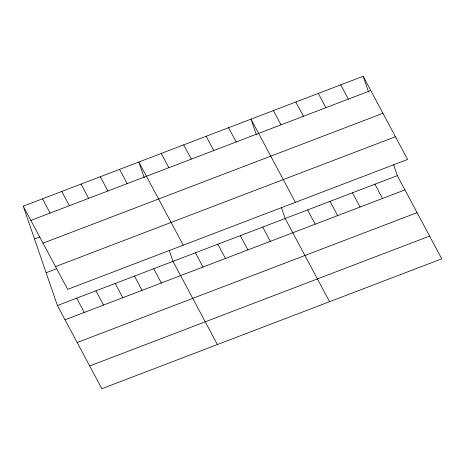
<?xml version="1.0" encoding="UTF-8"?>
<svg xmlns="http://www.w3.org/2000/svg" width="465" height="465" viewBox="0 0 465 465"><rect width="100%" height="100%" fill="white"/><g stroke="black" fill="none" stroke-linecap="round" stroke-linejoin="round"><path stroke-width="0.7" d="M23.25 206.175L363.171 76.289L407.584 159.472L67.663 289.352L23.25 206.175L57.416 305.528L101.829 388.711L441.75 258.825L397.337 175.648L393.576 164.72M30.859 220.422L370.779 90.541M34.526 238.958L39.839 236.929M43.007 243.172L382.928 113.291M55.521 266.608L395.442 136.727M46.14 272.74L56.771 268.683M57.416 305.528L397.337 175.648M65.024 319.781L404.945 189.894M77.167 342.525L417.093 212.644M89.681 365.961L429.602 236.081M340.735 84.863L348.343 99.115M374.9 184.221L382.509 198.468M318.304 93.436L325.913 107.688M352.464 192.789L360.073 207.041M295.868 102.009L303.476 116.256M330.034 201.362L337.642 215.615M273.432 110.583L281.04 124.829M307.598 209.936L315.206 224.188M295.409 202.333L250.995 119.15L256.401 134.862M329.575 301.686L285.161 218.509L281.406 207.576M228.565 127.724L236.174 141.976M262.725 227.083L270.334 241.329M206.129 136.297L213.737 150.55M240.295 235.65L247.903 249.903M183.692 144.871L191.301 159.117M217.858 244.224L225.467 258.476M161.256 153.438L168.865 167.691M195.422 252.797L203.031 267.044M183.239 245.195L138.826 162.012L144.226 177.723M217.405 344.548L172.986 261.371L169.231 250.437M119.563 169.376L127.172 183.623M153.723 268.729L161.338 282.982M100.301 176.735L107.909 190.981M134.466 276.088L142.075 290.34M81.038 184.094L88.646 198.346M115.204 283.447L122.812 297.699M61.775 191.452L69.384 205.704M95.941 290.811L103.55 305.057M42.513 198.811L50.121 213.063M76.678 298.17L84.287 312.416M363.171 76.289L368.571 92"/></g></svg>
